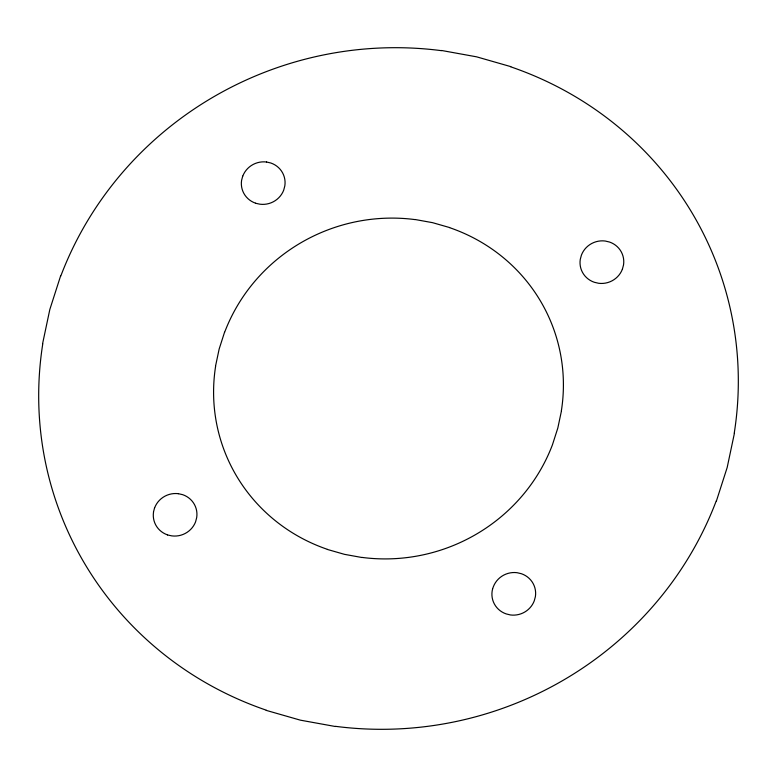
<?xml version="1.0" encoding="UTF-8"?>
<svg xmlns="http://www.w3.org/2000/svg" width="777" height="777" viewBox="0 0 777 777"><rect width="100%" height="100%" fill="white"/><g stroke="black" fill="none" stroke-linecap="round" stroke-linejoin="round"><path stroke-width="1.17" d="M42.57 343.803L49.825 309.489L60.587 275.981M153.467 512.024L154.594 507.779M215.53 366.152L219.163 348.999L224.543 332.245M561.46 410.848L557.828 428.01L552.457 444.765A175.291 169.551 -19.2 0 1 361.995 557.41M734.43 433.197L727.175 467.511L716.413 501.01M242.715 176.107L241.589 180.342A21.911 21.193 -19.2 0 0 255.623 203.205M622.396 269.182L623.523 264.947A21.911 21.202 -19.2 0 0 609.537 242.045L605.215 241.025A21.911 21.193 -19.2 0 0 581.419 255.118L580.273 259.353A21.911 21.193 -19.2 0 0 594.259 282.255L598.581 283.275A21.911 21.193 -19.2 0 0 622.387 269.182M441.53 50.476L476.622 56.838L510.79 66.628M266.521 162.005L270.852 163.015A21.911 21.193 -19.2 0 1 284.819 185.926L283.702 190.161A21.911 21.193 -19.2 0 1 259.906 204.196L255.565 203.253M415.015 219.493L432.556 222.669L449.64 227.564M178.399 493.686L182.731 494.696A21.911 21.193 -19.2 0 1 196.688 517.608L195.581 521.843A21.911 21.193 -19.2 0 1 171.785 535.877L167.444 534.935M361.975 557.517L344.434 554.331L327.35 549.436M335.46 726.524L300.378 720.162L266.2 710.372M716.219 500.951A350.592 339.112 -19.2 0 1 335.489 726.33M510.722 66.822A350.592 339.112 -19.2 0 1 734.236 433.168M60.781 276.049A350.592 339.112 -19.2 0 1 441.501 50.67M266.278 710.178A350.592 339.112 -19.2 0 1 42.774 343.832M449.611 227.661A175.301 169.561 -19.2 0 1 561.363 410.839M224.64 332.274A175.301 169.561 -19.2 0 1 414.996 219.59M327.389 549.339A175.291 169.551 -19.2 0 1 215.627 366.171M167.502 534.877A21.911 21.193 -19.2 0 1 153.535 511.985M154.642 507.799A21.911 21.193 -19.2 0 1 178.438 493.706M242.774 176.117A21.911 21.193 -19.2 0 1 266.56 162.024M492.608 588.888L492.152 591.035A21.911 21.202 -19.2 0 0 506.186 613.908L510.45 614.957A21.911 21.202 -19.2 0 0 534.265 600.825L535.392 596.619A21.911 21.202 -19.2 0 0 521.406 573.727L517.084 572.698A21.911 21.202 -19.2 0 0 493.327 586.81L492.608 588.888"/></g></svg>
